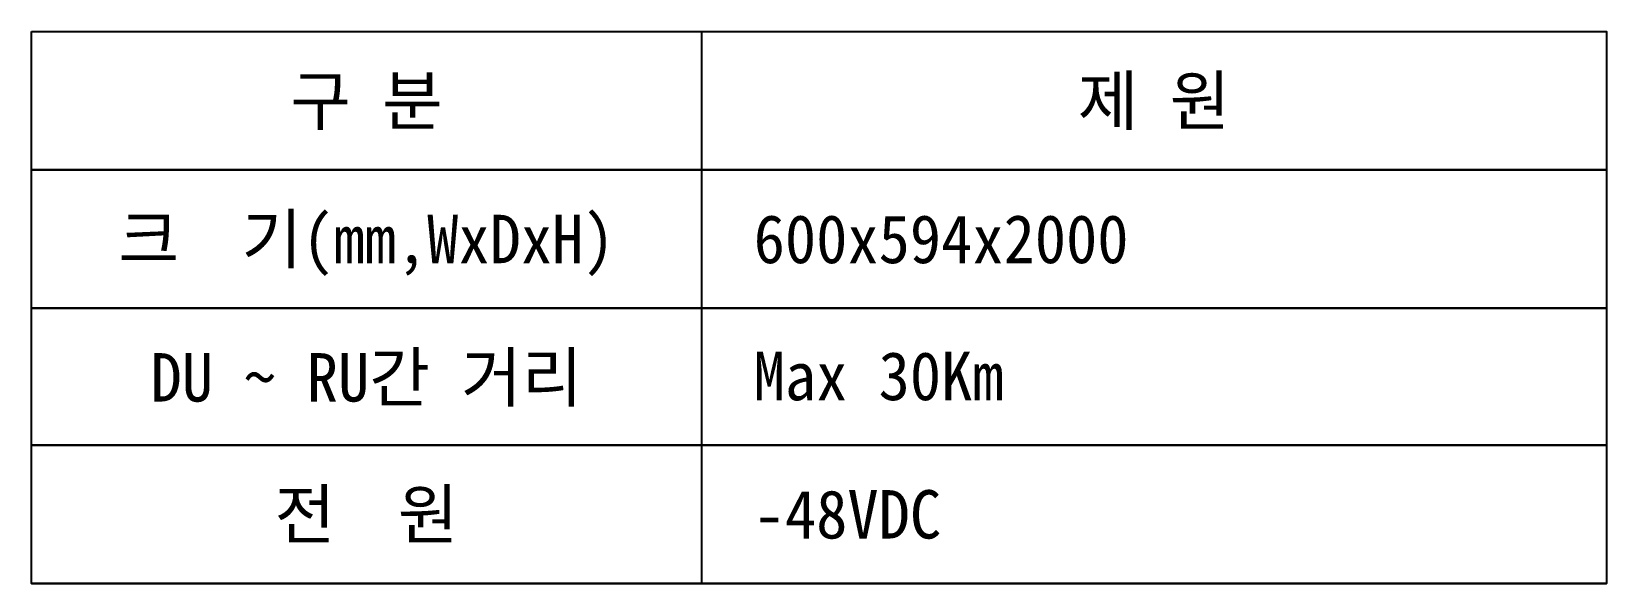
# Model space of a CAD drawing. Header units: millimetres. Extents: x 929 to 1725, y 58 to 532.
# Drawn here: x 1193.2 to 1290.9, y 322.4 to 356.7 of the extents above; entities that cross this region are included whole.
import ezdxf
from ezdxf.enums import TextEntityAlignment as Align

# ---------------------------------------------------------------- set-up
doc = ezdxf.new("R2010")
doc.units = ezdxf.units.MM
doc.header["$MEASUREMENT"] = 0
doc.layers.add('TI-TEXT', color=3, linetype='CONTINUOUS')
doc.layers.add('TT-TABL-LIN1', color=4, linetype='CONTINUOUS')
doc.styles.add('굴림체', font='GulimChe.ttf')

msp = doc.modelspace()

# ---------------------------------------------------------------- linework, layer by layer
at = {"layer": 'TT-TABL-LIN1'}
for points in [[(1193.15984, 356.68474), (1290.90973, 356.68474), (1290.90973, 348.10141), (1193.15984, 348.10141), (1193.15984, 356.68474)], [(1234.74317, 356.68474), (1234.74317, 322.43474)], [(1193.15984, 348.10141), (1290.90973, 348.10141)], [(1193.15984, 348.10141), (1290.90973, 348.10141), (1290.90973, 339.51808), (1193.15984, 339.51808), (1193.15984, 348.10141)], [(1193.15984, 339.51808), (1290.90973, 339.51808)], [(1193.15984, 339.51808), (1290.90973, 339.51808), (1290.90973, 331.01808), (1193.15984, 331.01808), (1193.15984, 339.51808)], [(1193.15984, 331.01808), (1290.90973, 331.01808)], [(1193.15984, 331.01808), (1290.90973, 331.01808), (1290.90973, 322.43474), (1193.15984, 322.43474), (1193.15984, 331.01808)], [(1193.15984, 322.43474), (1290.90973, 322.43474)]]:
    msp.add_lwpolyline(points, dxfattribs=at)

# ---------------------------------------------------------------- texts
at = {"layer": 'TI-TEXT', "style": '굴림체'}
for s, p in [('구 분', (1213.9515, 352.39308)), ('제 원', (1262.82645, 352.39308)), ('크  기(mm,WxDxH)', (1213.9515, 343.80974)), ('DU ~ RU간 거리', (1213.9515, 335.22641)), ('전  원', (1213.9515, 326.72641))]:
    msp.add_text(s, height=3, dxfattribs=at).set_placement(p, align=Align.MIDDLE_CENTER)
for s, p in [('600x594x2000', (1237.98027, 343.80974)), ('Max 30Km', (1237.98027, 335.30974)), ('-48VDC', (1237.98027, 326.72641))]:
    msp.add_text(s, height=3, dxfattribs=at).set_placement(p, align=Align.MIDDLE_LEFT)

doc.saveas('drawing.dxf')
